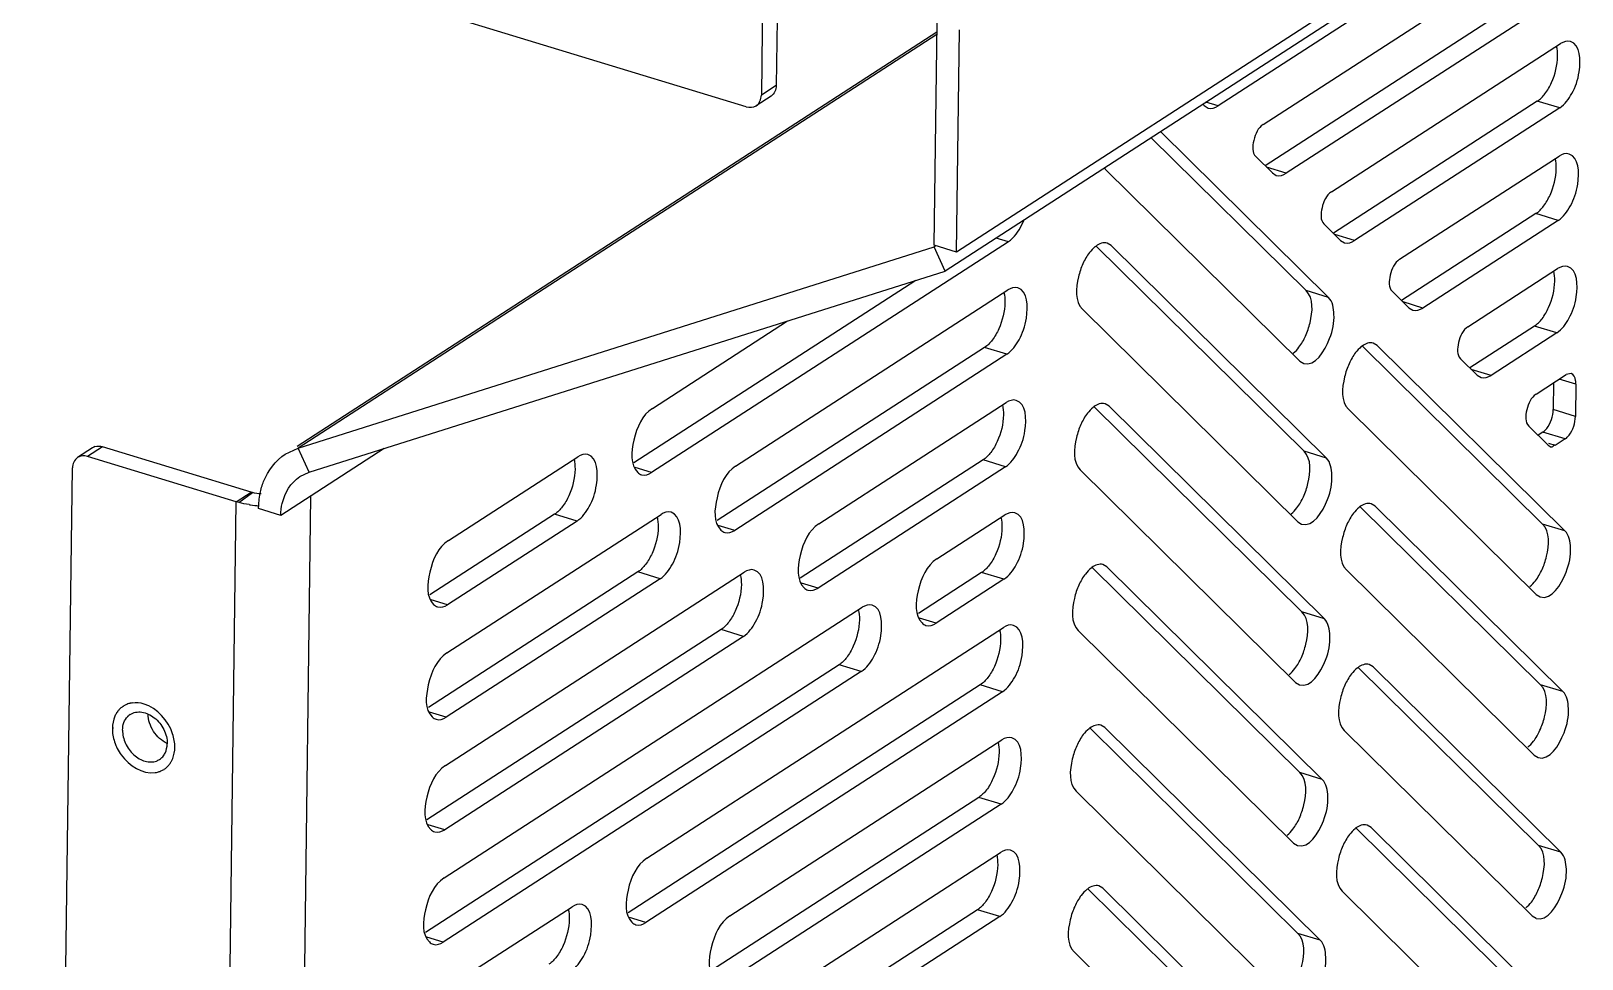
# Model space of a CAD drawing. Header units: millimetres. Extents: x -177 to 18421, y -5017 to 3255.
# Drawn here: x 4811.47 to 4833.13, y 1976.8 to 1989.76 of the extents above; entities that cross this region are included whole.
import ezdxf

# ---------------------------------------------------------------- set-up
doc = ezdxf.new("R2010")
doc.units = ezdxf.units.MM
doc.header["$LTSCALE"] = 46.255
doc.layers.get('0').update_dxf_attribs({"linetype": 'CONTINUOUS'})
doc.layers.add('02___PRT_ALL_AXES', color=7, linetype='CONTINUOUS')

msp = doc.modelspace()

# ---------------------------------------------------------------- linework, layer by layer
at = {"color": 3, "linetype": 'Continuous'}
for p, q in [((4847.606, 2001.71), (4824.393, 1986.675)), ((4843.207, 1998.697), (4824.233, 1986.409)), ((4832.855, 1991.832), (4828.045, 1988.717)), ((4821.457, 1988.705), (4813.021, 1991.276)), ((4821.696, 1991.11), (4821.668, 1988.866)), ((4828.674, 1988.456), (4832.846, 1991.158)), ((4832.835, 1990.26), (4828.998, 1987.776)), ((4824.393, 1986.675), (4824.433, 1989.781)), ((4829.627, 1987.515), (4832.826, 1989.587)), ((4827.851, 1988.721), (4827.832, 1988.74)), ((4827.851, 1988.721), (4827.905, 1988.687)), ((4832.815, 1988.689), (4829.951, 1986.835)), ((4827.242, 1988.358), (4829.587, 1986.042)), ((4829.185, 1985.153), (4826.475, 1987.83)), ((4828.803, 1987.78), (4828.571, 1988.009)), ((4830.58, 1986.574), (4832.806, 1988.016)), ((4828.803, 1987.78), (4828.858, 1987.746)), ((4829.756, 1986.839), (4829.524, 1987.068)), ((4832.795, 1987.118), (4830.904, 1985.894)), ((4825.117, 1986.819), (4820.136, 1983.594)), ((4826.551, 1986.767), (4826.496, 1986.8)), ((4826.551, 1986.767), (4829.558, 1983.797)), ((4829.756, 1986.839), (4829.811, 1986.805)), ((4815.353, 1983.599), (4824.233, 1986.409)), ((4831.533, 1985.633), (4832.786, 1986.445)), ((4821.309, 1983.686), (4825.108, 1986.146)), ((4830.709, 1985.898), (4830.477, 1986.127)), ((4829.157, 1982.908), (4826.15, 1985.877)), ((4830.709, 1985.898), (4830.764, 1985.864)), ((4820.148, 1984.492), (4822.034, 1985.713)), ((4832.774, 1985.547), (4831.857, 1984.952)), ((4825.096, 1985.248), (4821.298, 1982.788)), ((4830.267, 1985.37), (4830.212, 1985.403)), ((4830.267, 1985.37), (4832.889, 1982.781)), ((4829.185, 1985.153), (4829.241, 1985.119)), ((4831.662, 1984.957), (4831.43, 1985.186)), ((4831.662, 1984.957), (4831.717, 1984.923)), ((4832.486, 1984.692), (4832.905, 1984.963)), ((4832.975, 1984.978), (4832.905, 1984.963)), ((4833.041, 1984.829), (4833.035, 1984.38)), ((4822.471, 1982.879), (4825.088, 1984.575)), ((4826.523, 1984.522), (4826.467, 1984.555)), ((4826.523, 1984.522), (4829.529, 1981.553)), ((4832.487, 1981.891), (4829.866, 1984.48)), ((4832.655, 1983.976), (4832.383, 1984.245)), ((4816.401, 1983.931), (4814.959, 1982.997)), ((4832.655, 1983.976), (4832.682, 1983.959)), ((4832.893, 1984.065), (4832.752, 1983.974)), ((4814.336, 1983.187), (4812.258, 1983.821)), ((4817.298, 1982.646), (4819.105, 1983.816)), ((4811.47, 1938.595), (4812.048, 1983.659)), ((4815.224, 1983.538), (4815.353, 1983.599)), ((4825.076, 1983.677), (4822.459, 1981.982)), ((4829.128, 1980.663), (4826.121, 1983.632)), ((4813.753, 1937.674), (4814.336, 1983.187)), ((4814.793, 1937.754), (4815.376, 1983.267)), ((4830.239, 1983.125), (4830.183, 1983.159)), ((4830.239, 1983.125), (4832.86, 1980.536)), ((4817.278, 1981.075), (4820.267, 1983.01)), ((4819.094, 1982.918), (4817.287, 1981.748)), ((4824.118, 1982.389), (4825.068, 1983.003)), ((4829.157, 1982.908), (4829.212, 1982.874)), ((4817.258, 1979.504), (4821.428, 1982.204)), ((4826.494, 1982.277), (4826.438, 1982.311)), ((4826.494, 1982.277), (4829.5, 1979.308)), ((4832.459, 1979.647), (4829.837, 1982.236)), ((4820.255, 1982.112), (4817.267, 1980.177)), ((4825.056, 1982.105), (4824.107, 1981.491)), ((4832.487, 1981.891), (4832.543, 1981.858)), ((4817.238, 1977.932), (4823.076, 1981.713)), ((4820.067, 1978.207), (4825.048, 1981.432)), ((4829.099, 1978.419), (4826.093, 1981.388)), ((4821.417, 1981.306), (4817.247, 1978.606)), ((4830.21, 1980.881), (4830.154, 1980.914)), ((4823.064, 1980.815), (4817.226, 1977.034)), ((4830.21, 1980.881), (4832.831, 1978.292)), ((4825.036, 1980.534), (4820.056, 1977.309)), ((4829.128, 1980.663), (4829.183, 1980.63)), ((4826.465, 1980.033), (4826.41, 1980.066)), ((4826.465, 1980.033), (4829.472, 1977.063)), ((4821.229, 1977.401), (4825.027, 1979.861)), ((4832.43, 1977.402), (4829.808, 1979.991)), ((4832.459, 1979.647), (4832.514, 1979.613)), ((4825.016, 1978.963), (4821.217, 1976.503)), ((4829.07, 1976.174), (4826.064, 1979.143)), ((4830.181, 1978.636), (4830.125, 1978.669)), ((4830.181, 1978.636), (4832.802, 1976.047)), ((4829.099, 1978.419), (4829.155, 1978.385)), ((4822.39, 1976.594), (4825.007, 1978.29)), ((4826.436, 1977.788), (4826.381, 1977.822)), ((4826.436, 1977.788), (4829.443, 1974.819)), ((4832.401, 1975.157), (4829.78, 1977.746)), ((4817.218, 1976.361), (4819.025, 1977.531)), ((4824.996, 1977.392), (4822.379, 1975.697)), ((4832.43, 1977.402), (4832.486, 1977.369)), ((4829.042, 1973.929), (4826.035, 1976.898))]:
    msp.add_line(p, q, dxfattribs=at)
at = {"color": 7, "linetype": 'Continuous'}
for p, q in [((4821.905, 1991.245), (4821.876, 1989.001)), ((4832.523, 1990.355), (4828.702, 1987.88)), ((4824.081, 1986.77), (4824.121, 1989.876)), ((4824.119, 1989.746), (4815.186, 1983.961)), ((4824.119, 1989.714), (4815.201, 1983.938)), ((4821.876, 1989.001), (4821.668, 1988.866)), ((4821.804, 1988.854), (4821.596, 1988.719)), ((4828.045, 1988.717), (4827.876, 1988.768)), ((4832.503, 1988.784), (4829.655, 1986.939)), ((4832.815, 1988.689), (4832.503, 1988.784)), ((4827.112, 1988.273), (4829.275, 1986.137)), ((4828.998, 1987.776), (4828.723, 1987.86)), ((4832.483, 1987.213), (4830.607, 1985.998)), ((4832.795, 1987.118), (4832.483, 1987.213)), ((4815.201, 1983.938), (4824.081, 1986.748)), ((4824.393, 1986.675), (4824.081, 1986.77)), ((4824.105, 1986.763), (4824.081, 1986.748)), ((4824.233, 1986.409), (4824.081, 1986.748)), ((4825.117, 1986.819), (4824.947, 1986.871)), ((4826.344, 1986.759), (4829.246, 1983.892)), ((4829.951, 1986.835), (4829.675, 1986.919)), ((4823.825, 1986.28), (4819.889, 1983.73)), ((4829.587, 1986.042), (4829.275, 1986.137)), ((4830.904, 1985.894), (4830.628, 1985.978)), ((4832.463, 1985.642), (4831.56, 1985.057)), ((4832.774, 1985.547), (4832.463, 1985.642)), ((4824.785, 1985.343), (4821.05, 1982.924)), ((4825.096, 1985.248), (4824.785, 1985.343)), ((4830.06, 1985.362), (4832.577, 1982.876)), ((4831.857, 1984.952), (4831.581, 1985.037)), ((4832.728, 1984.849), (4832.724, 1984.475)), ((4833.041, 1984.829), (4832.807, 1984.9)), ((4826.315, 1984.514), (4829.217, 1981.648)), ((4833.035, 1984.38), (4832.724, 1984.475)), ((4832.582, 1984.16), (4832.513, 1984.116)), ((4832.893, 1984.065), (4832.582, 1984.16)), ((4812.328, 1983.941), (4812.12, 1983.806)), ((4812.467, 1983.956), (4812.258, 1983.821)), ((4814.545, 1983.322), (4812.467, 1983.956)), ((4815.02, 1983.853), (4815.201, 1983.938)), ((4815.353, 1983.599), (4815.201, 1983.938)), ((4832.752, 1983.974), (4832.663, 1984.001)), ((4824.765, 1983.772), (4822.212, 1982.118)), ((4825.076, 1983.677), (4824.765, 1983.772)), ((4829.558, 1983.797), (4829.246, 1983.892)), ((4820.136, 1983.594), (4819.905, 1983.664)), ((4814.336, 1983.187), (4814.545, 1983.322)), ((4814.373, 1983.177), (4814.563, 1983.317)), ((4814.563, 1983.317), (4814.545, 1983.322)), ((4814.959, 1982.997), (4814.648, 1983.092)), ((4830.031, 1983.117), (4832.548, 1980.631)), ((4818.782, 1983.013), (4817.04, 1981.885)), ((4819.094, 1982.918), (4818.782, 1983.013)), ((4821.298, 1982.788), (4821.067, 1982.858)), ((4832.889, 1982.781), (4832.577, 1982.876)), ((4819.944, 1982.207), (4817.019, 1980.314)), ((4820.255, 1982.112), (4819.944, 1982.207)), ((4824.744, 1982.2), (4823.86, 1981.627)), ((4825.056, 1982.105), (4824.744, 1982.2)), ((4826.286, 1982.269), (4829.189, 1979.403)), ((4822.459, 1981.982), (4822.228, 1982.052)), ((4817.287, 1981.748), (4817.056, 1981.819)), ((4824.107, 1981.491), (4823.876, 1981.561)), ((4829.529, 1981.553), (4829.217, 1981.648)), ((4821.105, 1981.401), (4816.999, 1978.742)), ((4821.417, 1981.306), (4821.105, 1981.401)), ((4822.753, 1980.91), (4816.979, 1977.171)), ((4823.064, 1980.815), (4822.753, 1980.91)), ((4830.002, 1980.873), (4832.52, 1978.387)), ((4824.724, 1980.629), (4819.809, 1977.445)), ((4825.036, 1980.534), (4824.724, 1980.629)), ((4832.86, 1980.536), (4832.548, 1980.631)), ((4817.267, 1980.177), (4817.035, 1980.247)), ((4826.258, 1980.025), (4829.16, 1977.158)), ((4829.5, 1979.308), (4829.189, 1979.403)), ((4824.704, 1979.058), (4820.97, 1976.639)), ((4825.016, 1978.963), (4824.704, 1979.058)), ((4817.247, 1978.606), (4817.015, 1978.676)), ((4829.974, 1978.628), (4832.491, 1976.142)), ((4832.831, 1978.292), (4832.52, 1978.387)), ((4826.229, 1977.78), (4829.131, 1974.914)), ((4824.684, 1977.487), (4822.131, 1975.833)), ((4824.996, 1977.392), (4824.684, 1977.487)), ((4820.056, 1977.309), (4819.825, 1977.379)), ((4817.226, 1977.034), (4816.995, 1977.105)), ((4829.472, 1977.063), (4829.16, 1977.158))]:
    msp.add_line(p, q, dxfattribs=at)
at = {"color": 3, "linetype": 'Continuous'}
msp.add_lwpolyline([(4814.373, 1983.177), (4814.354, 1983.182), (4814.336, 1983.187)], dxfattribs=at)
for centre, radius, start, end in [((4826.548, 1986.479), 0.349, 126.3781, 128.9215), ((4830.264, 1985.083), 0.349, 126.3781, 128.9215), ((4826.519, 1984.235), 0.349, 126.3781, 128.9215), ((4814.756, 1984.682), 1.554, 261.0565, 261.7666), ((4814.768, 1984.769), 1.642, 261.7905, 266.0203), ((4830.235, 1982.838), 0.349, 126.3781, 128.9215), ((4826.491, 1981.99), 0.349, 126.3781, 128.9215), ((4830.206, 1980.593), 0.349, 126.3781, 128.9215), ((4826.462, 1979.746), 0.349, 126.3781, 128.9215), ((4830.178, 1978.349), 0.349, 126.3781, 128.9215), ((4826.433, 1977.501), 0.349, 126.3781, 128.9215)]:
    msp.add_arc(centre, radius, start, end, dxfattribs=at)
at = {"color": 7, "linetype": 'Continuous'}
msp.add_arc((4812.405, 1983.823), 0.141, 107.359, 122.8097, dxfattribs=at)
at = {"color": 3, "linetype": 'Continuous'}
for points, knots in [([(4832.815, 1988.689), (4832.889, 1988.737), (4833.008, 1988.908), (4833.116, 1989.2), (4833.106, 1989.574), (4832.966, 1989.616)], [0, 0, 0, 0, 0.257826, 0.570702, 1, 1, 1, 1]), ([(4828.674, 1988.456), (4828.602, 1988.41), (4828.534, 1988.255), (4828.517, 1988.062), (4828.571, 1988.009)], [0, 0, 0, 0, 0.531425, 1, 1, 1, 1]), ([(4832.795, 1987.118), (4832.868, 1987.166), (4832.988, 1987.337), (4833.095, 1987.629), (4833.086, 1988.003), (4832.946, 1988.045)], [0, 0, 0, 0, 0.257826, 0.570702, 1, 1, 1, 1]), ([(4826.459, 1987.847), (4826.462, 1987.844), (4826.467, 1987.838), (4826.472, 1987.832), (4826.475, 1987.83)], [0, 0, 0, 0, 0.50763, 1, 1, 1, 1]), ([(4829.627, 1987.515), (4829.555, 1987.469), (4829.486, 1987.314), (4829.47, 1987.121), (4829.524, 1987.068)], [0, 0, 0, 0, 0.531425, 1, 1, 1, 1]), ([(4825.117, 1986.819), (4825.138, 1986.833), (4825.233, 1986.914), (4825.295, 1987.026), (4825.331, 1987.116)], [0, 0, 0, 0, 0.210291, 1, 1, 1, 1]), ([(4830.58, 1986.574), (4830.508, 1986.527), (4830.439, 1986.373), (4830.423, 1986.18), (4830.477, 1986.127)], [0, 0, 0, 0, 0.531425, 1, 1, 1, 1]), ([(4826.158, 1986.512), (4826.132, 1986.453), (4826.066, 1986.255), (4826.043, 1985.983), (4826.15, 1985.877)], [0, 0, 0, 0, 0.300556, 1, 1, 1, 1]), ([(4832.774, 1985.547), (4832.848, 1985.595), (4832.968, 1985.766), (4833.075, 1986.058), (4833.066, 1986.431), (4832.926, 1986.474)], [0, 0, 0, 0, 0.257826, 0.570702, 1, 1, 1, 1]), ([(4825.096, 1985.248), (4825.17, 1985.296), (4825.29, 1985.467), (4825.397, 1985.759), (4825.388, 1986.133), (4825.248, 1986.175)], [0, 0, 0, 0, 0.257826, 0.570702, 1, 1, 1, 1]), ([(4829.241, 1985.119), (4829.401, 1985.071), (4829.624, 1985.441), (4829.681, 1985.761), (4829.646, 1985.984), (4829.587, 1986.042)], [0, 0, 0, 0, 0.457686, 0.773105, 1, 1, 1, 1]), ([(4831.533, 1985.633), (4831.461, 1985.586), (4831.392, 1985.432), (4831.376, 1985.239), (4831.43, 1985.186)], [0, 0, 0, 0, 0.531425, 1, 1, 1, 1]), ([(4829.874, 1985.115), (4829.847, 1985.056), (4829.782, 1984.858), (4829.758, 1984.587), (4829.866, 1984.48)], [0, 0, 0, 0, 0.300556, 1, 1, 1, 1]), ([(4833.041, 1984.829), (4833.041, 1984.847), (4833.039, 1984.901), (4833.011, 1984.967), (4832.975, 1984.978)], [0, 0, 0, 0, 0.325161, 1, 1, 1, 1]), ([(4825.076, 1983.677), (4825.15, 1983.724), (4825.27, 1983.896), (4825.377, 1984.188), (4825.368, 1984.561), (4825.228, 1984.604)], [0, 0, 0, 0, 0.257826, 0.570702, 1, 1, 1, 1]), ([(4832.486, 1984.692), (4832.414, 1984.645), (4832.345, 1984.491), (4832.329, 1984.298), (4832.383, 1984.245)], [0, 0, 0, 0, 0.531425, 1, 1, 1, 1]), ([(4820.148, 1984.492), (4820.004, 1984.398), (4819.866, 1984.089), (4819.834, 1983.704), (4819.941, 1983.598)], [0, 0, 0, 0, 0.531434, 1, 1, 1, 1]), ([(4832.893, 1984.065), (4832.914, 1984.079), (4832.996, 1984.165), (4833.034, 1984.287), (4833.035, 1984.38)], [0, 0, 0, 0, 0.21093, 1, 1, 1, 1]), ([(4826.13, 1984.267), (4826.103, 1984.208), (4826.038, 1984.011), (4826.014, 1983.739), (4826.121, 1983.632)], [0, 0, 0, 0, 0.300556, 1, 1, 1, 1]), ([(4832.681, 1983.956), (4832.69, 1983.952), (4832.72, 1983.952), (4832.736, 1983.976), (4832.744, 1983.99)], [0, 0, 0, 0, 0.38015, 1, 1, 1, 1]), ([(4819.094, 1982.918), (4819.168, 1982.966), (4819.287, 1983.138), (4819.395, 1983.43), (4819.385, 1983.803), (4819.245, 1983.846)], [0, 0, 0, 0, 0.257826, 0.570702, 1, 1, 1, 1]), ([(4829.212, 1982.874), (4829.372, 1982.826), (4829.596, 1983.196), (4829.652, 1983.516), (4829.617, 1983.739), (4829.558, 1983.797)], [0, 0, 0, 0, 0.457686, 0.773105, 1, 1, 1, 1]), ([(4814.959, 1982.997), (4814.96, 1983.054), (4814.98, 1983.257), (4815.099, 1983.457), (4815.224, 1983.538)], [0, 0, 0, 0, 0.274755, 1, 1, 1, 1]), ([(4819.941, 1983.598), (4819.949, 1983.59), (4819.966, 1983.576), (4819.986, 1983.567), (4819.996, 1983.564)], [0, 0, 0, 0, 0.511486, 1, 1, 1, 1]), ([(4821.309, 1983.686), (4821.165, 1983.592), (4821.028, 1983.283), (4820.995, 1982.898), (4821.103, 1982.792)], [0, 0, 0, 0, 0.531434, 1, 1, 1, 1]), ([(4820.255, 1982.112), (4820.329, 1982.16), (4820.449, 1982.332), (4820.556, 1982.624), (4820.547, 1982.997), (4820.407, 1983.04)], [0, 0, 0, 0, 0.257826, 0.570702, 1, 1, 1, 1]), ([(4822.471, 1982.879), (4822.327, 1982.786), (4822.189, 1982.477), (4822.157, 1982.092), (4822.264, 1981.986)], [0, 0, 0, 0, 0.531434, 1, 1, 1, 1]), ([(4825.056, 1982.105), (4825.13, 1982.153), (4825.25, 1982.325), (4825.357, 1982.616), (4825.348, 1982.99), (4825.208, 1983.033)], [0, 0, 0, 0, 0.257826, 0.570702, 1, 1, 1, 1]), ([(4829.845, 1982.871), (4829.819, 1982.811), (4829.754, 1982.614), (4829.73, 1982.342), (4829.837, 1982.236)], [0, 0, 0, 0, 0.300556, 1, 1, 1, 1]), ([(4817.298, 1982.646), (4817.154, 1982.553), (4817.017, 1982.243), (4816.984, 1981.859), (4817.092, 1981.752)], [0, 0, 0, 0, 0.531434, 1, 1, 1, 1]), ([(4821.103, 1982.792), (4821.111, 1982.784), (4821.128, 1982.77), (4821.148, 1982.761), (4821.158, 1982.758)], [0, 0, 0, 0, 0.511486, 1, 1, 1, 1]), ([(4832.543, 1981.858), (4832.703, 1981.81), (4832.927, 1982.18), (4832.983, 1982.5), (4832.948, 1982.723), (4832.889, 1982.781)], [0, 0, 0, 0, 0.457686, 0.773105, 1, 1, 1, 1]), ([(4821.417, 1981.306), (4821.49, 1981.354), (4821.61, 1981.526), (4821.717, 1981.818), (4821.708, 1982.191), (4821.568, 1982.234)], [0, 0, 0, 0, 0.257826, 0.570702, 1, 1, 1, 1]), ([(4824.118, 1982.389), (4823.975, 1982.295), (4823.837, 1981.986), (4823.805, 1981.601), (4823.912, 1981.495)], [0, 0, 0, 0, 0.531434, 1, 1, 1, 1]), ([(4822.264, 1981.986), (4822.272, 1981.978), (4822.289, 1981.964), (4822.309, 1981.955), (4822.319, 1981.952)], [0, 0, 0, 0, 0.511486, 1, 1, 1, 1]), ([(4826.101, 1982.023), (4826.074, 1981.963), (4826.009, 1981.766), (4825.985, 1981.494), (4826.093, 1981.388)], [0, 0, 0, 0, 0.300556, 1, 1, 1, 1]), ([(4817.092, 1981.752), (4817.1, 1981.745), (4817.117, 1981.731), (4817.137, 1981.722), (4817.147, 1981.719)], [0, 0, 0, 0, 0.511486, 1, 1, 1, 1]), ([(4823.064, 1980.815), (4823.138, 1980.863), (4823.258, 1981.035), (4823.365, 1981.327), (4823.356, 1981.7), (4823.216, 1981.743)], [0, 0, 0, 0, 0.257826, 0.570702, 1, 1, 1, 1]), ([(4829.183, 1980.63), (4829.344, 1980.582), (4829.567, 1980.951), (4829.624, 1981.271), (4829.588, 1981.495), (4829.529, 1981.553)], [0, 0, 0, 0, 0.457686, 0.773105, 1, 1, 1, 1]), ([(4823.912, 1981.495), (4823.92, 1981.487), (4823.937, 1981.473), (4823.957, 1981.464), (4823.967, 1981.461)], [0, 0, 0, 0, 0.511486, 1, 1, 1, 1]), ([(4825.036, 1980.534), (4825.11, 1980.582), (4825.23, 1980.753), (4825.337, 1981.045), (4825.327, 1981.419), (4825.187, 1981.461)], [0, 0, 0, 0, 0.257826, 0.570702, 1, 1, 1, 1]), ([(4817.278, 1981.075), (4817.134, 1980.982), (4816.997, 1980.672), (4816.964, 1980.287), (4817.072, 1980.181)], [0, 0, 0, 0, 0.531434, 1, 1, 1, 1]), ([(4829.817, 1980.626), (4829.79, 1980.567), (4829.725, 1980.369), (4829.701, 1980.097), (4829.808, 1979.991)], [0, 0, 0, 0, 0.300556, 1, 1, 1, 1]), ([(4832.514, 1979.613), (4832.674, 1979.565), (4832.898, 1979.935), (4832.955, 1980.255), (4832.919, 1980.478), (4832.86, 1980.536)], [0, 0, 0, 0, 0.457686, 0.773105, 1, 1, 1, 1]), ([(4817.072, 1980.181), (4817.08, 1980.173), (4817.097, 1980.16), (4817.117, 1980.151), (4817.127, 1980.148)], [0, 0, 0, 0, 0.511486, 1, 1, 1, 1]), ([(4825.016, 1978.963), (4825.09, 1979.011), (4825.209, 1979.182), (4825.317, 1979.474), (4825.307, 1979.848), (4825.167, 1979.89)], [0, 0, 0, 0, 0.257826, 0.570702, 1, 1, 1, 1]), ([(4826.072, 1979.778), (4826.045, 1979.719), (4825.98, 1979.521), (4825.956, 1979.249), (4826.064, 1979.143)], [0, 0, 0, 0, 0.300556, 1, 1, 1, 1]), ([(4817.258, 1979.504), (4817.114, 1979.41), (4816.977, 1979.101), (4816.944, 1978.716), (4817.052, 1978.61)], [0, 0, 0, 0, 0.531434, 1, 1, 1, 1]), ([(4829.155, 1978.385), (4829.315, 1978.337), (4829.538, 1978.707), (4829.595, 1979.027), (4829.559, 1979.25), (4829.5, 1979.308)], [0, 0, 0, 0, 0.457686, 0.773105, 1, 1, 1, 1]), ([(4817.052, 1978.61), (4817.06, 1978.602), (4817.077, 1978.588), (4817.097, 1978.579), (4817.107, 1978.576)], [0, 0, 0, 0, 0.511486, 1, 1, 1, 1]), ([(4824.996, 1977.392), (4825.07, 1977.439), (4825.189, 1977.611), (4825.297, 1977.903), (4825.287, 1978.276), (4825.147, 1978.319)], [0, 0, 0, 0, 0.257826, 0.570702, 1, 1, 1, 1]), ([(4829.788, 1978.381), (4829.761, 1978.322), (4829.696, 1978.125), (4829.672, 1977.853), (4829.78, 1977.746)], [0, 0, 0, 0, 0.300556, 1, 1, 1, 1]), ([(4820.067, 1978.207), (4819.923, 1978.113), (4819.786, 1977.804), (4819.753, 1977.419), (4819.861, 1977.313)], [0, 0, 0, 0, 0.531434, 1, 1, 1, 1]), ([(4832.485, 1977.368), (4832.646, 1977.32), (4832.869, 1977.69), (4832.926, 1978.01), (4832.89, 1978.233), (4832.831, 1978.292)], [0, 0, 0, 0, 0.457686, 0.773105, 1, 1, 1, 1]), ([(4817.238, 1977.932), (4817.094, 1977.839), (4816.957, 1977.529), (4816.924, 1977.145), (4817.032, 1977.039)], [0, 0, 0, 0, 0.531434, 1, 1, 1, 1]), ([(4819.013, 1976.633), (4819.087, 1976.681), (4819.207, 1976.853), (4819.314, 1977.145), (4819.305, 1977.518), (4819.165, 1977.561)], [0, 0, 0, 0, 0.257826, 0.570702, 1, 1, 1, 1]), ([(4826.043, 1977.533), (4826.017, 1977.474), (4825.951, 1977.277), (4825.928, 1977.005), (4826.035, 1976.898)], [0, 0, 0, 0, 0.300556, 1, 1, 1, 1]), ([(4819.861, 1977.313), (4819.869, 1977.305), (4819.886, 1977.291), (4819.906, 1977.282), (4819.916, 1977.279)], [0, 0, 0, 0, 0.511486, 1, 1, 1, 1]), ([(4821.229, 1977.401), (4821.085, 1977.307), (4820.947, 1976.998), (4820.915, 1976.613), (4821.022, 1976.507)], [0, 0, 0, 0, 0.531434, 1, 1, 1, 1]), ([(4817.032, 1977.039), (4817.039, 1977.031), (4817.056, 1977.017), (4817.076, 1977.008), (4817.087, 1977.005)], [0, 0, 0, 0, 0.511486, 1, 1, 1, 1]), ([(4829.126, 1976.14), (4829.286, 1976.092), (4829.509, 1976.462), (4829.566, 1976.782), (4829.531, 1977.005), (4829.472, 1977.063)], [0, 0, 0, 0, 0.457686, 0.773105, 1, 1, 1, 1])]:
    msp.add_open_spline(points, degree=3, knots=knots, dxfattribs=at)
for points in [[(4832.966, 1989.616), (4832.921, 1989.63), (4832.866, 1989.613), (4832.826, 1989.587)], [(4821.457, 1988.705), (4821.501, 1988.691), (4821.557, 1988.694), (4821.596, 1988.719)], [(4821.596, 1988.719), (4821.641, 1988.749), (4821.667, 1988.811), (4821.668, 1988.866)], [(4827.905, 1988.687), (4827.951, 1988.673), (4828.005, 1988.691), (4828.045, 1988.717)], [(4832.946, 1988.045), (4832.9, 1988.059), (4832.846, 1988.042), (4832.806, 1988.016)], [(4828.858, 1987.746), (4828.904, 1987.732), (4828.958, 1987.75), (4828.998, 1987.776)], [(4826.329, 1986.751), (4826.299, 1986.727), (4826.273, 1986.698), (4826.25, 1986.668)], [(4826.496, 1986.8), (4826.445, 1986.815), (4826.384, 1986.792), (4826.341, 1986.76)], [(4829.811, 1986.805), (4829.857, 1986.791), (4829.911, 1986.809), (4829.951, 1986.835)], [(4826.25, 1986.668), (4826.213, 1986.62), (4826.183, 1986.567), (4826.158, 1986.512)], [(4832.926, 1986.474), (4832.88, 1986.488), (4832.826, 1986.47), (4832.786, 1986.445)], [(4825.248, 1986.175), (4825.202, 1986.189), (4825.148, 1986.172), (4825.108, 1986.146)], [(4830.764, 1985.864), (4830.81, 1985.85), (4830.864, 1985.868), (4830.904, 1985.894)], [(4829.966, 1985.271), (4829.929, 1985.223), (4829.899, 1985.17), (4829.874, 1985.115)], [(4830.045, 1985.354), (4830.015, 1985.33), (4829.989, 1985.301), (4829.966, 1985.271)], [(4830.212, 1985.403), (4830.161, 1985.419), (4830.1, 1985.395), (4830.057, 1985.363)], [(4831.717, 1984.923), (4831.763, 1984.909), (4831.817, 1984.927), (4831.857, 1984.952)], [(4825.228, 1984.604), (4825.182, 1984.618), (4825.128, 1984.6), (4825.088, 1984.575)], [(4826.221, 1984.423), (4826.184, 1984.375), (4826.154, 1984.322), (4826.13, 1984.267)], [(4826.3, 1984.506), (4826.271, 1984.482), (4826.244, 1984.453), (4826.221, 1984.423)], [(4826.467, 1984.556), (4826.416, 1984.571), (4826.355, 1984.547), (4826.313, 1984.516)], [(4812.12, 1983.806), (4812.074, 1983.777), (4812.048, 1983.714), (4812.048, 1983.659)], [(4812.258, 1983.821), (4812.214, 1983.834), (4812.159, 1983.831), (4812.12, 1983.806)], [(4819.245, 1983.846), (4819.2, 1983.86), (4819.145, 1983.842), (4819.105, 1983.816)], [(4819.996, 1983.564), (4820.042, 1983.55), (4820.096, 1983.568), (4820.136, 1983.594)], [(4814.515, 1983.147), (4814.467, 1983.154), (4814.419, 1983.164), (4814.373, 1983.177)], [(4830.016, 1983.109), (4829.986, 1983.085), (4829.96, 1983.057), (4829.937, 1983.026)], [(4830.183, 1983.159), (4830.132, 1983.174), (4830.071, 1983.15), (4830.028, 1983.119)], [(4820.407, 1983.04), (4820.361, 1983.054), (4820.307, 1983.036), (4820.267, 1983.01)], [(4825.208, 1983.033), (4825.162, 1983.047), (4825.108, 1983.029), (4825.068, 1983.003)], [(4829.937, 1983.026), (4829.9, 1982.978), (4829.87, 1982.925), (4829.845, 1982.871)], [(4821.158, 1982.758), (4821.203, 1982.744), (4821.258, 1982.762), (4821.298, 1982.788)], [(4821.568, 1982.234), (4821.522, 1982.248), (4821.468, 1982.23), (4821.428, 1982.204)], [(4826.272, 1982.261), (4826.242, 1982.237), (4826.216, 1982.209), (4826.192, 1982.178)], [(4826.438, 1982.311), (4826.387, 1982.326), (4826.327, 1982.302), (4826.284, 1982.271)], [(4822.319, 1981.952), (4822.365, 1981.938), (4822.419, 1981.956), (4822.459, 1981.982)], [(4826.192, 1982.178), (4826.156, 1982.131), (4826.126, 1982.078), (4826.101, 1982.023)], [(4817.147, 1981.719), (4817.193, 1981.705), (4817.247, 1981.722), (4817.287, 1981.748)], [(4823.216, 1981.743), (4823.17, 1981.757), (4823.116, 1981.739), (4823.076, 1981.713)], [(4823.967, 1981.461), (4824.013, 1981.447), (4824.067, 1981.465), (4824.107, 1981.491)], [(4825.187, 1981.461), (4825.142, 1981.475), (4825.088, 1981.458), (4825.048, 1981.432)], [(4830.154, 1980.914), (4830.103, 1980.929), (4830.043, 1980.906), (4830, 1980.874)], [(4829.908, 1980.782), (4829.871, 1980.734), (4829.841, 1980.681), (4829.817, 1980.626)], [(4829.987, 1980.865), (4829.958, 1980.841), (4829.931, 1980.812), (4829.908, 1980.782)], [(4817.127, 1980.148), (4817.172, 1980.134), (4817.227, 1980.151), (4817.267, 1980.177)], [(4826.41, 1980.066), (4826.359, 1980.082), (4826.298, 1980.058), (4826.255, 1980.026)], [(4825.167, 1979.89), (4825.122, 1979.904), (4825.067, 1979.887), (4825.027, 1979.861)], [(4826.163, 1979.934), (4826.127, 1979.886), (4826.097, 1979.833), (4826.072, 1979.778)], [(4826.243, 1980.017), (4826.213, 1979.993), (4826.187, 1979.964), (4826.163, 1979.934)], [(4817.107, 1978.576), (4817.152, 1978.562), (4817.207, 1978.58), (4817.247, 1978.606)], [(4829.879, 1978.537), (4829.843, 1978.489), (4829.813, 1978.436), (4829.788, 1978.381)], [(4829.959, 1978.62), (4829.929, 1978.596), (4829.903, 1978.567), (4829.879, 1978.537)], [(4830.125, 1978.67), (4830.074, 1978.685), (4830.014, 1978.661), (4829.971, 1978.63)], [(4825.147, 1978.319), (4825.102, 1978.333), (4825.047, 1978.315), (4825.007, 1978.29)], [(4826.135, 1977.689), (4826.098, 1977.641), (4826.068, 1977.588), (4826.043, 1977.533)], [(4826.214, 1977.772), (4826.184, 1977.748), (4826.158, 1977.719), (4826.135, 1977.689)], [(4826.381, 1977.822), (4826.33, 1977.837), (4826.269, 1977.813), (4826.226, 1977.782)], [(4819.165, 1977.561), (4819.119, 1977.575), (4819.065, 1977.557), (4819.025, 1977.531)], [(4819.916, 1977.279), (4819.962, 1977.265), (4820.016, 1977.283), (4820.056, 1977.309)], [(4817.087, 1977.005), (4817.132, 1976.991), (4817.186, 1977.009), (4817.226, 1977.034)]]:
    msp.add_open_spline(points, degree=3, dxfattribs=at)
at = {"color": 7, "linetype": 'Continuous'}
for points in [[(4832.701, 1989.043), (4832.753, 1989.158), (4832.785, 1989.287), (4832.787, 1989.413)], [(4832.787, 1989.413), (4832.787, 1989.46), (4832.784, 1989.508), (4832.773, 1989.554)], [(4821.876, 1989.001), (4821.875, 1988.946), (4821.85, 1988.884), (4821.804, 1988.854)], [(4832.61, 1988.887), (4832.647, 1988.935), (4832.677, 1988.988), (4832.701, 1989.043)], [(4832.503, 1988.784), (4832.545, 1988.811), (4832.58, 1988.848), (4832.61, 1988.887)], [(4832.681, 1987.472), (4832.733, 1987.587), (4832.765, 1987.715), (4832.767, 1987.842)], [(4832.767, 1987.842), (4832.767, 1987.889), (4832.764, 1987.937), (4832.752, 1987.982)], [(4832.59, 1987.316), (4832.626, 1987.364), (4832.656, 1987.417), (4832.681, 1987.472)], [(4832.483, 1987.213), (4832.524, 1987.24), (4832.56, 1987.277), (4832.59, 1987.316)], [(4832.747, 1986.271), (4832.747, 1986.318), (4832.743, 1986.365), (4832.732, 1986.411)], [(4825.054, 1986.112), (4825.065, 1986.067), (4825.069, 1986.019), (4825.069, 1985.972)], [(4832.661, 1985.901), (4832.713, 1986.016), (4832.745, 1986.144), (4832.747, 1986.271)], [(4825.069, 1985.972), (4825.067, 1985.845), (4825.035, 1985.717), (4824.983, 1985.602)], [(4832.57, 1985.745), (4832.606, 1985.793), (4832.636, 1985.846), (4832.661, 1985.901)], [(4832.463, 1985.642), (4832.504, 1985.669), (4832.54, 1985.706), (4832.57, 1985.745)], [(4824.892, 1985.446), (4824.861, 1985.407), (4824.826, 1985.37), (4824.785, 1985.343)], [(4824.983, 1985.602), (4824.958, 1985.547), (4824.928, 1985.494), (4824.892, 1985.446)], [(4829.175, 1985.346), (4829.212, 1985.394), (4829.242, 1985.447), (4829.267, 1985.502)], [(4829.096, 1985.263), (4829.126, 1985.287), (4829.152, 1985.316), (4829.175, 1985.346)], [(4825.048, 1984.401), (4825.047, 1984.274), (4825.015, 1984.146), (4824.963, 1984.03)], [(4825.034, 1984.541), (4825.045, 1984.495), (4825.049, 1984.448), (4825.048, 1984.401)], [(4812.363, 1983.957), (4812.396, 1983.968), (4812.434, 1983.966), (4812.467, 1983.956)], [(4824.963, 1984.03), (4824.938, 1983.976), (4824.908, 1983.923), (4824.871, 1983.875)], [(4814.718, 1983.472), (4814.777, 1983.623), (4814.884, 1983.764), (4815.02, 1983.853)], [(4819.052, 1983.783), (4819.063, 1983.737), (4819.067, 1983.69), (4819.066, 1983.642)], [(4824.871, 1983.875), (4824.841, 1983.835), (4824.806, 1983.799), (4824.765, 1983.772)], [(4819.066, 1983.642), (4819.064, 1983.516), (4819.032, 1983.388), (4818.98, 1983.272)], [(4814.684, 1983.296), (4814.643, 1983.3), (4814.603, 1983.306), (4814.563, 1983.317)], [(4814.648, 1983.092), (4814.649, 1983.163), (4814.656, 1983.235), (4814.67, 1983.304)], [(4814.67, 1983.304), (4814.681, 1983.361), (4814.697, 1983.418), (4814.718, 1983.472)], [(4818.889, 1983.117), (4818.859, 1983.077), (4818.824, 1983.04), (4818.782, 1983.013)], [(4818.98, 1983.272), (4818.956, 1983.217), (4818.926, 1983.164), (4818.889, 1983.117)], [(4829.067, 1983.019), (4829.097, 1983.043), (4829.123, 1983.071), (4829.147, 1983.102)], [(4829.147, 1983.102), (4829.183, 1983.15), (4829.213, 1983.203), (4829.238, 1983.257)], [(4820.213, 1982.977), (4820.224, 1982.931), (4820.228, 1982.883), (4820.227, 1982.836)], [(4825.014, 1982.97), (4825.025, 1982.924), (4825.029, 1982.876), (4825.028, 1982.829)], [(4820.227, 1982.836), (4820.226, 1982.71), (4820.194, 1982.582), (4820.142, 1982.466)], [(4825.028, 1982.829), (4825.027, 1982.703), (4824.995, 1982.575), (4824.943, 1982.459)], [(4820.142, 1982.466), (4820.117, 1982.411), (4820.087, 1982.358), (4820.05, 1982.311)], [(4824.943, 1982.459), (4824.918, 1982.404), (4824.888, 1982.351), (4824.851, 1982.303)], [(4820.05, 1982.311), (4820.02, 1982.271), (4819.985, 1982.234), (4819.944, 1982.207)], [(4824.851, 1982.303), (4824.821, 1982.264), (4824.786, 1982.227), (4824.744, 1982.2)], [(4832.477, 1982.085), (4832.514, 1982.133), (4832.544, 1982.186), (4832.569, 1982.241)], [(4821.389, 1982.03), (4821.387, 1981.904), (4821.355, 1981.776), (4821.303, 1981.66)], [(4821.374, 1982.171), (4821.386, 1982.125), (4821.389, 1982.077), (4821.389, 1982.03)], [(4832.398, 1982.002), (4832.428, 1982.026), (4832.454, 1982.055), (4832.477, 1982.085)], [(4821.303, 1981.66), (4821.278, 1981.605), (4821.248, 1981.552), (4821.212, 1981.504)], [(4823.022, 1981.68), (4823.033, 1981.634), (4823.037, 1981.587), (4823.037, 1981.539)], [(4821.212, 1981.504), (4821.182, 1981.465), (4821.146, 1981.428), (4821.105, 1981.401)], [(4823.037, 1981.539), (4823.035, 1981.413), (4823.003, 1981.285), (4822.951, 1981.169)], [(4824.994, 1981.399), (4825.005, 1981.353), (4825.009, 1981.305), (4825.008, 1981.258)], [(4822.951, 1981.169), (4822.926, 1981.114), (4822.896, 1981.061), (4822.86, 1981.014)], [(4825.008, 1981.258), (4825.006, 1981.132), (4824.975, 1981.003), (4824.923, 1980.888)], [(4822.86, 1981.014), (4822.83, 1980.974), (4822.794, 1980.937), (4822.753, 1980.91)], [(4829.118, 1980.857), (4829.155, 1980.905), (4829.185, 1980.958), (4829.209, 1981.013)], [(4824.831, 1980.732), (4824.801, 1980.693), (4824.766, 1980.656), (4824.724, 1980.629)], [(4824.923, 1980.888), (4824.898, 1980.833), (4824.868, 1980.78), (4824.831, 1980.732)], [(4829.038, 1980.774), (4829.068, 1980.798), (4829.095, 1980.827), (4829.118, 1980.857)], [(4824.974, 1979.827), (4824.985, 1979.782), (4824.989, 1979.734), (4824.988, 1979.687)], [(4832.369, 1979.758), (4832.399, 1979.782), (4832.425, 1979.81), (4832.449, 1979.841)], [(4832.449, 1979.841), (4832.485, 1979.888), (4832.515, 1979.941), (4832.54, 1979.996)], [(4824.988, 1979.687), (4824.986, 1979.56), (4824.955, 1979.432), (4824.902, 1979.317)], [(4824.902, 1979.317), (4824.878, 1979.262), (4824.848, 1979.209), (4824.811, 1979.161)], [(4824.811, 1979.161), (4824.781, 1979.122), (4824.746, 1979.085), (4824.704, 1979.058)], [(4829.089, 1978.612), (4829.126, 1978.66), (4829.156, 1978.713), (4829.181, 1978.768)], [(4829.01, 1978.529), (4829.04, 1978.553), (4829.066, 1978.582), (4829.089, 1978.612)], [(4824.968, 1978.116), (4824.966, 1977.989), (4824.934, 1977.861), (4824.882, 1977.745)], [(4824.954, 1978.256), (4824.965, 1978.21), (4824.968, 1978.163), (4824.968, 1978.116)], [(4824.882, 1977.745), (4824.858, 1977.691), (4824.828, 1977.638), (4824.791, 1977.59)], [(4832.42, 1977.596), (4832.457, 1977.644), (4832.487, 1977.697), (4832.511, 1977.752)], [(4818.971, 1977.498), (4818.982, 1977.452), (4818.986, 1977.405), (4818.985, 1977.357)], [(4824.791, 1977.59), (4824.761, 1977.55), (4824.726, 1977.514), (4824.684, 1977.487)], [(4832.341, 1977.513), (4832.37, 1977.537), (4832.397, 1977.566), (4832.42, 1977.596)], [(4818.985, 1977.357), (4818.984, 1977.231), (4818.952, 1977.103), (4818.9, 1976.987)], [(4818.808, 1976.832), (4818.778, 1976.792), (4818.743, 1976.755), (4818.702, 1976.728)], [(4818.9, 1976.987), (4818.875, 1976.932), (4818.845, 1976.879), (4818.808, 1976.832)]]:
    msp.add_open_spline(points, degree=3, dxfattribs=at)
for points, knots in [([(4829.267, 1985.502), (4829.294, 1985.561), (4829.359, 1985.759), (4829.383, 1986.031), (4829.275, 1986.137)], [0, 0, 0, 0, 0.300556, 1, 1, 1, 1]), ([(4832.582, 1984.16), (4832.602, 1984.174), (4832.684, 1984.26), (4832.722, 1984.382), (4832.724, 1984.475)], [0, 0, 0, 0, 0.21093, 1, 1, 1, 1]), ([(4829.238, 1983.257), (4829.265, 1983.317), (4829.33, 1983.514), (4829.354, 1983.786), (4829.246, 1983.892)], [0, 0, 0, 0, 0.300556, 1, 1, 1, 1]), ([(4832.569, 1982.241), (4832.596, 1982.3), (4832.661, 1982.498), (4832.685, 1982.77), (4832.577, 1982.876)], [0, 0, 0, 0, 0.300556, 1, 1, 1, 1]), ([(4829.209, 1981.013), (4829.236, 1981.072), (4829.301, 1981.27), (4829.325, 1981.542), (4829.217, 1981.648)], [0, 0, 0, 0, 0.300556, 1, 1, 1, 1]), ([(4832.54, 1979.996), (4832.567, 1980.056), (4832.632, 1980.253), (4832.656, 1980.525), (4832.548, 1980.631)], [0, 0, 0, 0, 0.300556, 1, 1, 1, 1]), ([(4813.372, 1979.812), (4813.295, 1979.847), (4813.163, 1979.968), (4813.106, 1980.138), (4813.106, 1980.222)], [0, 0, 0, 0, 0.500026, 1, 1, 1, 1]), ([(4829.181, 1978.768), (4829.207, 1978.827), (4829.272, 1979.025), (4829.296, 1979.297), (4829.189, 1979.403)], [0, 0, 0, 0, 0.300556, 1, 1, 1, 1]), ([(4832.511, 1977.752), (4832.538, 1977.811), (4832.603, 1978.008), (4832.627, 1978.28), (4832.52, 1978.387)], [0, 0, 0, 0, 0.300556, 1, 1, 1, 1]), ([(4829.152, 1976.524), (4829.179, 1976.583), (4829.244, 1976.78), (4829.267, 1977.052), (4829.16, 1977.158)], [0, 0, 0, 0, 0.300556, 1, 1, 1, 1])]:
    msp.add_open_spline(points, degree=3, knots=knots, dxfattribs=at)
at = {"layer": '02___PRT_ALL_AXES', "color": 7, "linetype": 'Continuous'}
msp.add_line((4812.606, 1980.023), (4812.623, 1980.034), dxfattribs=at)
at = {"layer": '02___PRT_ALL_AXES', "color": 3, "linetype": 'Continuous'}
for centre, radius, start, end in [((4812.939, 1980.063), 0.325, 142.1678, 147.7027), ((4812.916, 1980.084), 0.293, 122.9468, 126.6975), ((4812.917, 1980.082), 0.295, 118.9763, 122.9457), ((4812.919, 1980.08), 0.299, 114.9561, 118.9753), ((4812.923, 1980.071), 0.308, 103.0231, 114.9079), ((4812.926, 1980.057), 0.323, 98.0679, 103.0684), ((4812.956, 1980.053), 0.344, 147.7324, 155.9293), ((4813.159, 1979.722), 0.321, 278.0607, 284.3282), ((4813.169, 1979.696), 0.293, 302.9462, 307.3869), ((4813.168, 1979.697), 0.295, 307.3926, 310.736)]:
    msp.add_arc(centre, radius, start, end, dxfattribs=at)
at = {"layer": '02___PRT_ALL_AXES', "color": 7, "linetype": 'Continuous'}
for centre, radius, start, end in [((4812.974, 1980.036), 0.216, 132.8386, 135.7666), ((4812.972, 1980.038), 0.212, 122.953, 132.8409), ((4813.148, 1979.766), 0.213, 289.9917, 302.8719)]:
    msp.add_arc(centre, radius, start, end, dxfattribs=at)
at = {"layer": '02___PRT_ALL_AXES', "color": 3, "linetype": 'Continuous'}
for points, knots in [([(4812.741, 1980.319), (4812.73, 1980.311), (4812.709, 1980.293), (4812.691, 1980.273), (4812.683, 1980.262)], [0, 0, 0, 0, 0.497005, 1, 1, 1, 1]), ([(4812.637, 1979.832), (4812.658, 1979.768), (4812.766, 1979.549), (4813.027, 1979.378), (4813.204, 1979.403)], [0, 0, 0, 0, 0.276148, 1, 1, 1, 1]), ([(4813.413, 1979.533), (4813.42, 1979.543), (4813.434, 1979.565), (4813.444, 1979.589), (4813.449, 1979.601)], [0, 0, 0, 0, 0.493896, 1, 1, 1, 1]), ([(4813.238, 1979.41), (4813.254, 1979.414), (4813.285, 1979.425), (4813.314, 1979.441), (4813.328, 1979.449)], [0, 0, 0, 0, 0.502927, 1, 1, 1, 1]), ([(4813.36, 1979.473), (4813.37, 1979.482), (4813.389, 1979.501), (4813.405, 1979.522), (4813.413, 1979.533)], [0, 0, 0, 0, 0.496238, 1, 1, 1, 1])]:
    msp.add_open_spline(points, degree=3, knots=knots, dxfattribs=at)
at = {"layer": '02___PRT_ALL_AXES', "color": 7, "linetype": 'Continuous'}
for points, knots in [([(4812.857, 1980.216), (4812.879, 1980.231), (4812.932, 1980.252), (4813.021, 1980.253), (4813.111, 1980.225), (4813.226, 1980.153), (4813.336, 1980.014), (4813.373, 1979.875), (4813.372, 1979.807)], [0, 0, 0, 0, 0.104499, 0.215014, 0.334952, 0.464329, 0.737174, 1, 1, 1, 1]), ([(4812.749, 1979.997), (4812.749, 1980.033), (4812.76, 1980.102), (4812.797, 1980.163), (4812.82, 1980.186)], [0, 0, 0, 0, 0.523014, 1, 1, 1, 1]), ([(4812.749, 1979.997), (4812.748, 1979.934), (4812.779, 1979.804), (4812.876, 1979.671), (4812.978, 1979.595), (4813.061, 1979.56), (4813.144, 1979.548), (4813.197, 1979.557), (4813.221, 1979.565)], [0, 0, 0, 0, 0.258485, 0.528672, 0.658837, 0.781056, 0.894283, 1, 1, 1, 1]), ([(4813.264, 1979.587), (4813.281, 1979.598), (4813.312, 1979.624), (4813.358, 1979.696), (4813.371, 1979.762), (4813.372, 1979.807)], [0, 0, 0, 0, 0.234321, 0.476309, 1, 1, 1, 1])]:
    msp.add_open_spline(points, degree=3, knots=knots, dxfattribs=at)
at = {"layer": '02___PRT_ALL_AXES', "color": 3, "linetype": 'Continuous'}
for points in [[(4813.048, 1980.361), (4812.995, 1980.378), (4812.936, 1980.384), (4812.881, 1980.376)], [(4813.448, 1979.947), (4813.387, 1980.129), (4813.232, 1980.305), (4813.048, 1980.361)], [(4812.642, 1980.193), (4812.618, 1980.14), (4812.607, 1980.081), (4812.606, 1980.023)], [(4812.606, 1980.023), (4812.605, 1979.959), (4812.617, 1979.893), (4812.637, 1979.832)], [(4813.479, 1979.757), (4813.479, 1979.821), (4813.468, 1979.886), (4813.448, 1979.947)], [(4813.449, 1979.601), (4813.469, 1979.65), (4813.478, 1979.704), (4813.479, 1979.757)]]:
    msp.add_open_spline(points, degree=3, dxfattribs=at)

doc.saveas('drawing.dxf')
